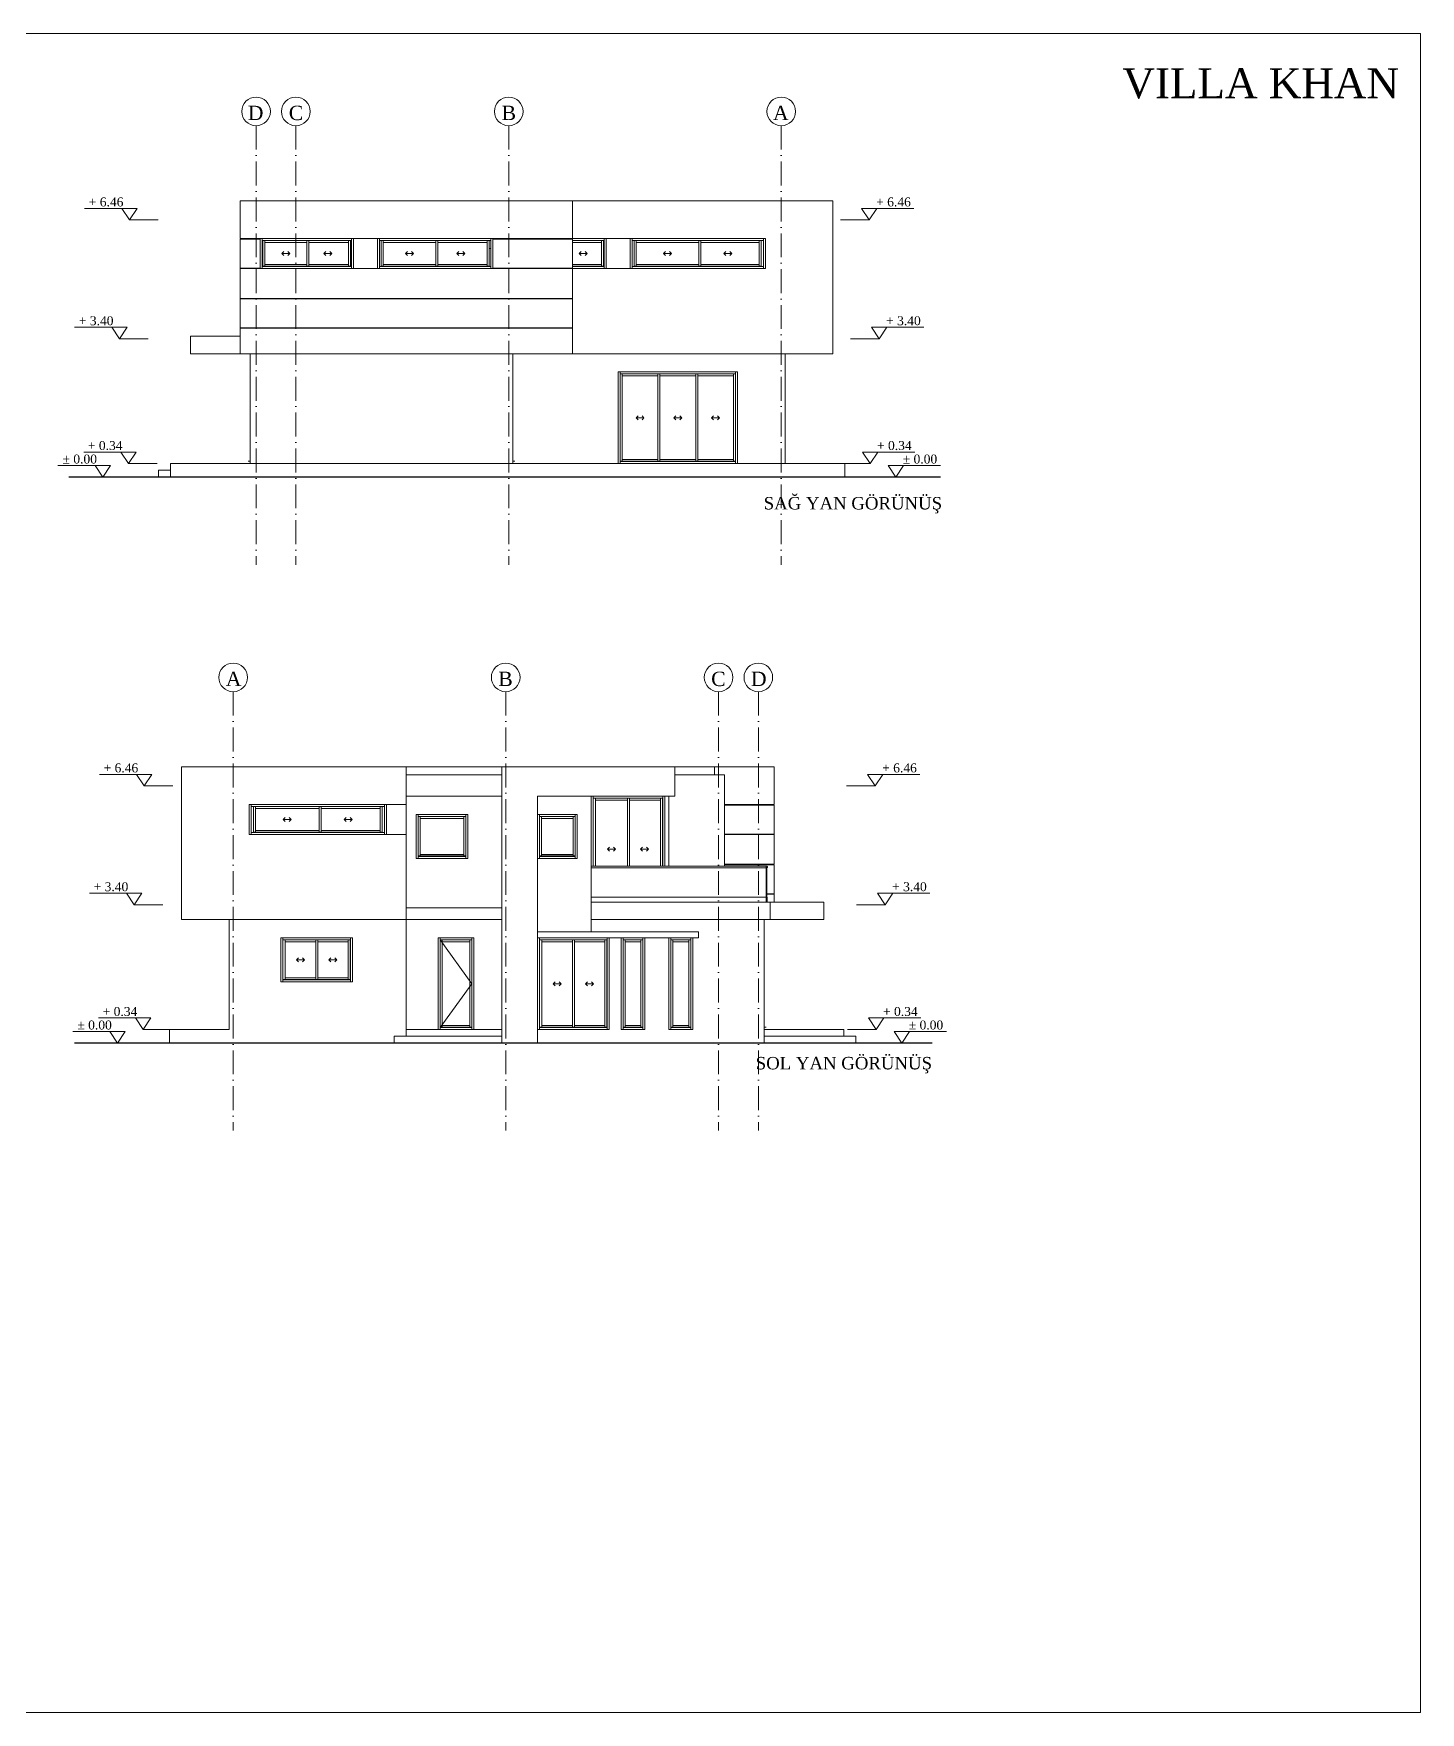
# Model space of a CAD drawing. Header units: centimetres. Extents: x 116407 to 128890, y -80763 to -76541.
# Drawn here: x 125405 to 128890, y -80763 to -76545 of the extents above; entities that cross this region are included whole.
import ezdxf

# ---------------------------------------------------------------- set-up
doc = ezdxf.new("R2010")
doc.units = ezdxf.units.CM
doc.linetypes.add('ACAD_ISO10W100', pattern=[18, 12, -3, 0, -3])
doc.layers.get('0').update_dxf_attribs({"lineweight": 0})
for name, color, linetype, lineweight in [('00 aks yazi', 40, 'Continuous', 9), ('00_Axis', 70, 'ACAD_ISO10W100', 9), ('00_DUVAR', 150, 'Continuous', 30), ('00_TEXT', 255, 'Continuous', 13), ('LEVEL SYMBOL', 140, 'Continuous', 15)]:
    doc.layers.add(name, color=color, linetype=linetype, lineweight=lineweight)
doc.styles.get("Standard").update_dxf_attribs({"font": 'times.ttf'})

msp = doc.modelspace()

# ---------------------------------------------------------------- linework, layer by layer
at = {"color": 9, "true_color": 0xc7c8ca}
for p, q in [((125923.8, -76964.8), (125923.8, -77059.8)), ((127413.8, -76964.8), (125923.8, -76964.8)), ((126758.8, -77348.8), (126758.8, -76964.8)), ((127413.8, -76964.8), (127413.8, -77348.8)), ((125923.8, -77059.8), (127243.8, -77059.8)), ((125923.8, -77060.8), (125923.8, -77133.8)), ((125973.8, -77060.8), (125923.8, -77060.8)), ((125924.8, -77059.8), (125924.8, -77060.8)), ((125973.8, -77059.8), (125973.8, -77134.8)), ((125978.8, -77059.8), (125978.8, -77134.8)), ((125978.8, -77064.8), (126203.8, -77064.8)), ((125981.1, -77064.8), (125981.1, -77129.8)), ((125986.1, -77129.8), (125986.1, -77064.8)), ((126091.1, -77069.8), (126091.1, -77064.8)), ((126096.1, -77129.8), (126096.1, -77064.8)), ((126196.5, -77129.8), (126196.5, -77064.8)), ((126201.5, -77064.8), (126201.5, -77129.8)), ((126203.8, -77059.8), (126203.8, -77134.8)), ((126208.8, -77134.8), (126208.8, -77059.8)), ((126268.8, -77134.8), (126268.8, -77059.8)), ((126273.8, -77059.8), (126273.8, -77134.8)), ((126273.8, -77064.8), (126553.8, -77064.8)), ((126277.9, -77064.8), (126277.9, -77129.8)), ((126282.9, -77129.8), (126282.9, -77064.8)), ((126415.4, -77069.8), (126415.4, -77064.8)), ((126420.4, -77129.8), (126420.4, -77064.8)), ((126544.7, -77129.8), (126544.7, -77064.8)), ((126549.7, -77064.8), (126549.7, -77129.8)), ((126553.8, -77059.8), (126553.8, -77134.8)), ((126558.8, -77059.8), (126558.8, -77134.8)), ((126758.8, -77060.8), (126558.8, -77060.8)), ((126758.8, -77064.8), (126838.8, -77064.8)), ((126832.2, -77129.8), (126832.2, -77064.8)), ((126837.2, -77064.8), (126837.2, -77129.8)), ((126838.8, -77059.8), (126838.8, -77134.8)), ((126843.8, -77134.8), (126843.8, -77059.8)), ((126903.8, -77134.8), (126903.8, -77059.8)), ((126908.8, -77059.8), (126908.8, -77134.8)), ((126908.8, -77064.8), (127238.8, -77064.8)), ((126914.4, -77064.8), (126914.4, -77129.8)), ((126919.4, -77129.8), (126919.4, -77064.8)), ((127076.9, -77069.8), (127076.9, -77064.8)), ((127081.9, -77129.8), (127081.9, -77064.8)), ((127228.2, -77129.8), (127228.2, -77064.8)), ((127233.2, -77064.8), (127233.2, -77129.8)), ((127238.8, -77059.8), (127238.8, -77134.8)), ((127243.8, -77059.8), (127243.8, -77134.8)), ((125986.1, -77069.8), (126091.1, -77069.8)), ((126028.6, -77097.3), (126033.6, -77092.3)), ((126028.6, -77097.3), (126048.6, -77097.3)), ((126028.6, -77097.3), (126033.6, -77102.3)), ((126048.6, -77097.3), (126043.6, -77092.3)), ((126048.6, -77097.3), (126043.6, -77102.3)), ((126091.1, -77069.8), (126091.1, -77124.8)), ((126096.1, -77069.8), (126196.5, -77069.8)), ((126134, -77097.3), (126139, -77092.3)), ((126154, -77097.3), (126134, -77097.3)), ((126134, -77097.3), (126139, -77102.3)), ((126154, -77097.3), (126149, -77092.3)), ((126154, -77097.3), (126149, -77102.3)), ((126282.9, -77069.8), (126415.4, -77069.8)), ((126339.1, -77097.3), (126344.1, -77092.3)), ((126339.1, -77097.3), (126359.1, -77097.3)), ((126339.1, -77097.3), (126344.1, -77102.3)), ((126359.1, -77097.3), (126354.1, -77092.3)), ((126359.1, -77097.3), (126354.1, -77102.3)), ((126415.4, -77069.8), (126415.4, -77124.8)), ((126420.4, -77069.8), (126544.7, -77069.8)), ((126468.5, -77097.3), (126473.5, -77092.3)), ((126488.5, -77097.3), (126468.5, -77097.3)), ((126468.5, -77097.3), (126473.5, -77102.3)), ((126488.5, -77097.3), (126483.5, -77092.3)), ((126488.5, -77097.3), (126483.5, -77102.3)), ((126549.7, -77084.8), (126553.8, -77084.8)), ((126758.8, -77069.8), (126832.2, -77069.8)), ((126776, -77097.3), (126781, -77092.3)), ((126796, -77097.3), (126776, -77097.3)), ((126776, -77097.3), (126781, -77102.3)), ((126796, -77097.3), (126791, -77092.3)), ((126796, -77097.3), (126791, -77102.3)), ((126919.4, -77069.8), (127076.9, -77069.8)), ((126988.2, -77097.3), (126993.2, -77092.3)), ((126988.2, -77097.3), (127008.2, -77097.3)), ((126988.2, -77097.3), (126993.2, -77102.3)), ((127008.2, -77097.3), (127003.2, -77092.3)), ((127008.2, -77097.3), (127003.2, -77102.3)), ((127076.9, -77069.8), (127076.9, -77124.8)), ((127081.9, -77069.8), (127228.2, -77069.8)), ((127139.4, -77097.3), (127144.4, -77092.3)), ((127159.4, -77097.3), (127139.4, -77097.3)), ((127139.4, -77097.3), (127144.4, -77102.3)), ((127159.4, -77097.3), (127154.4, -77092.3)), ((127159.4, -77097.3), (127154.4, -77102.3)), ((125923.8, -77133.8), (125973.8, -77133.8)), ((125923.8, -77134.8), (125923.8, -77209.8)), ((125923.8, -77134.8), (127243.8, -77134.8)), ((125924.8, -77133.8), (125924.8, -77134.8)), ((126203.8, -77129.8), (125978.8, -77129.8)), ((126201.5, -77128.8), (125981.1, -77128.8)), ((126091.1, -77124.8), (125986.1, -77124.8)), ((126091.1, -77128.8), (126091.1, -77124.8)), ((126091.1, -77128.8), (126091.1, -77129.8)), ((126196.5, -77124.8), (126096.1, -77124.8)), ((126553.8, -77129.8), (126273.8, -77129.8)), ((126549.7, -77128.8), (126277.9, -77128.8)), ((126415.4, -77124.8), (126282.9, -77124.8)), ((126415.4, -77128.8), (126415.4, -77124.8)), ((126415.4, -77128.8), (126415.4, -77129.8)), ((126544.7, -77124.8), (126420.4, -77124.8)), ((126558.8, -77133.8), (126758.8, -77133.8)), ((126832.2, -77124.8), (126758.8, -77124.8)), ((126837.2, -77128.8), (126758.8, -77128.8)), ((126838.8, -77129.8), (126758.8, -77129.8)), ((127238.8, -77129.8), (126908.8, -77129.8)), ((127233.2, -77128.8), (126914.4, -77128.8)), ((127076.9, -77124.8), (126919.4, -77124.8)), ((127076.9, -77128.8), (127076.9, -77124.8)), ((127076.9, -77128.8), (127076.9, -77129.8)), ((127228.2, -77124.8), (127081.9, -77124.8)), ((125923.8, -77209.8), (126758.8, -77209.8)), ((125923.8, -77210.8), (125923.8, -77283.8)), ((125923.8, -77210.8), (126758.8, -77210.8)), ((125924.8, -77209.8), (125924.8, -77210.8)), ((125798.8, -77304.8), (125798.8, -77348.8)), ((125923.8, -77304.8), (125798.8, -77304.8)), ((125923.8, -77283.8), (126758.8, -77283.8)), ((125923.8, -77284.8), (125923.8, -77348.8)), ((125923.8, -77284.8), (126758.8, -77284.8)), ((125924.8, -77283.8), (125924.8, -77284.8)), ((127413.8, -77348.8), (125798.8, -77348.8)), ((125948.8, -77624.8), (125948.8, -77348.8)), ((126608.8, -77624.8), (126608.8, -77348.8)), ((127293.8, -77624.8), (127293.8, -77348.8)), ((126873.8, -77624.8), (126873.8, -77394.8)), ((126873.8, -77394.8), (127173.8, -77394.8)), ((126878.8, -77394.8), (126878.8, -77624.8)), ((127168.8, -77399.8), (126878.8, -77399.8)), ((126883.8, -77619.8), (126883.8, -77399.8)), ((126973.8, -77399.8), (126973.8, -77619.8)), ((126978.8, -77619.8), (126978.8, -77399.8)), ((127068.8, -77399.8), (127068.8, -77619.8)), ((127073.8, -77619.8), (127073.8, -77399.8)), ((127163.8, -77399.8), (127163.8, -77619.8)), ((127168.8, -77394.8), (127168.8, -77624.8)), ((127173.8, -77394.8), (127173.8, -77624.8)), ((126883.8, -77404.8), (126973.8, -77404.8)), ((126978.8, -77404.8), (127068.8, -77404.8)), ((127073.8, -77404.8), (127163.8, -77404.8)), ((126918.8, -77509.8), (126923.8, -77504.8)), ((126918.8, -77509.8), (126938.8, -77509.8)), ((126918.8, -77509.8), (126923.8, -77514.8)), ((126938.8, -77509.8), (126933.8, -77504.8)), ((126938.8, -77509.8), (126933.8, -77514.8)), ((127013.8, -77509.8), (127018.8, -77504.8)), ((127013.8, -77509.8), (127033.8, -77509.8)), ((127013.8, -77509.8), (127018.8, -77514.8)), ((127033.8, -77509.8), (127028.8, -77504.8)), ((127033.8, -77509.8), (127028.8, -77514.8)), ((127108.8, -77509.8), (127113.8, -77504.8)), ((127108.8, -77509.8), (127128.8, -77509.8)), ((127108.8, -77509.8), (127113.8, -77514.8)), ((127128.8, -77509.8), (127123.8, -77504.8)), ((127128.8, -77509.8), (127123.8, -77514.8)), ((125718.8, -77641.8), (125718.8, -77658.8)), ((125748.8, -77641.8), (125718.8, -77641.8)), ((127443.8, -77624.8), (125748.8, -77624.8)), ((125748.8, -77624.8), (125748.8, -77658.8)), ((125948.8, -77618.8), (125943.8, -77618.8)), ((126608.8, -77618.8), (126613.8, -77618.8)), ((126878.8, -77618.8), (127168.8, -77618.8)), ((127168.8, -77619.8), (126878.8, -77619.8)), ((126973.8, -77614.8), (126883.8, -77614.8)), ((127068.8, -77614.8), (126978.8, -77614.8)), ((127163.8, -77614.8), (127073.8, -77614.8)), ((127443.8, -77624.8), (127443.8, -77658.8)), ((125493.1, -77658.8), (127683.7, -77658.8)), ((125776.2, -78770.8), (125776.2, -78386.8)), ((127266.2, -78386.8), (125776.2, -78386.8)), ((126341.2, -78386.8), (126341.2, -79063.8)), ((126581.2, -78406.8), (126341.2, -78406.8)), ((126581.2, -78386.8), (126581.2, -79080.8)), ((127016.2, -78460.8), (127016.2, -78386.8)), ((127141.2, -78406.8), (127016.2, -78406.8)), ((127116.2, -78406.8), (127116.2, -78386.8)), ((127141.2, -78406.8), (127141.2, -78636.6)), ((127266.2, -78481.8), (127266.2, -78386.8)), ((125946.2, -78556.8), (125946.2, -78481.8)), ((126341.2, -78481.8), (125946.2, -78481.8)), ((125951.2, -78481.8), (125951.2, -78556.8)), ((125951.2, -78486.8), (126286.2, -78486.8)), ((125957, -78486.8), (125957, -78551.8)), ((125962, -78551.8), (125962, -78486.8)), ((125962, -78491.8), (126122, -78491.8)), ((126122, -78491.8), (126122, -78486.8)), ((126122, -78491.8), (126122, -78546.8)), ((126127, -78551.8), (126127, -78486.8)), ((126127, -78491.8), (126275.4, -78491.8)), ((126275.4, -78551.8), (126275.4, -78486.8)), ((126280.4, -78486.8), (126280.4, -78551.8)), ((126286.2, -78481.8), (126286.2, -78556.8)), ((126291.2, -78556.8), (126291.2, -78481.8)), ((126341.2, -78460.8), (126581.2, -78460.8)), ((126671.2, -78460.8), (127016.2, -78460.8)), ((126671.2, -78460.8), (126671.2, -78801.8)), ((126806.2, -78636.6), (126806.2, -78460.8)), ((126811.2, -78636.6), (126811.2, -78460.8)), ((126986.2, -78465.8), (126812, -78465.8)), ((126817, -78636.6), (126817, -78465.8)), ((126817, -78470.8), (126897, -78470.8)), ((126897, -78470.8), (126897, -78465.8)), ((126897, -78470.8), (126897, -78636.6)), ((126902, -78636.6), (126902, -78465.8)), ((126902, -78470.8), (126980.4, -78470.8)), ((126980.4, -78465.8), (126980.4, -78636.6)), ((126985.4, -78465.8), (126985.4, -78636.6)), ((126986.2, -78636.6), (126986.2, -78460.8)), ((126991.2, -78636.6), (126991.2, -78460.8)), ((127001.2, -78636.6), (127001.2, -78460.8)), ((127266.2, -78481.8), (127141.2, -78481.8)), ((127266.2, -78482.8), (127141.2, -78482.8)), ((127265.2, -78482.8), (127265.2, -78481.8)), ((127266.2, -78555.8), (127266.2, -78482.8)), ((126032, -78519.3), (126037, -78514.3)), ((126032, -78519.3), (126052, -78519.3)), ((126032, -78519.3), (126037, -78524.3)), ((126052, -78519.3), (126047, -78514.3)), ((126052, -78519.3), (126047, -78524.3)), ((126185.4, -78519.3), (126190.4, -78514.3)), ((126205.4, -78519.3), (126185.4, -78519.3)), ((126185.4, -78519.3), (126190.4, -78524.3)), ((126205.4, -78519.3), (126200.4, -78514.3)), ((126205.4, -78519.3), (126200.4, -78524.3)), ((126366.2, -78616.8), (126366.2, -78506.8)), ((126496.2, -78506.8), (126366.2, -78506.8)), ((126371.2, -78506.8), (126371.2, -78616.8)), ((126371.2, -78511.8), (126491.2, -78511.8)), ((126376.2, -78611.8), (126376.2, -78511.8)), ((126486.2, -78516.8), (126376.2, -78516.8)), ((126486.2, -78511.8), (126486.2, -78611.8)), ((126491.2, -78506.8), (126491.2, -78616.8)), ((126496.2, -78616.8), (126496.2, -78506.8)), ((126671.2, -78506.8), (126771.2, -78506.8)), ((126676.2, -78506.8), (126676.2, -78616.8)), ((126676.2, -78511.8), (126766.2, -78511.8)), ((126681.2, -78511.8), (126681.2, -78611.8)), ((126761.2, -78516.8), (126681.2, -78516.8)), ((126761.2, -78511.8), (126761.2, -78611.8)), ((126766.2, -78506.8), (126766.2, -78616.8)), ((126771.2, -78506.8), (126771.2, -78616.8)), ((126341.2, -78556.8), (125946.2, -78556.8)), ((126286.2, -78551.8), (125951.2, -78551.8)), ((126280.4, -78550.8), (125957, -78550.8)), ((126122, -78546.8), (125962, -78546.8)), ((126122, -78550.8), (126122, -78546.8)), ((126122, -78550.8), (126122, -78551.8)), ((126275.4, -78546.8), (126127, -78546.8)), ((127141.2, -78555.8), (127266.2, -78555.8)), ((127266.2, -78556.8), (127141.2, -78556.8)), ((127265.2, -78556.8), (127265.2, -78555.8)), ((127266.2, -78631.8), (127266.2, -78556.8)), ((126496.2, -78616.8), (126366.2, -78616.8)), ((126491.2, -78610.8), (126371.2, -78610.8)), ((126491.2, -78611.8), (126371.2, -78611.8)), ((126486.2, -78606.8), (126376.2, -78606.8)), ((126771.2, -78616.8), (126671.2, -78616.8)), ((126766.2, -78610.8), (126676.2, -78610.8)), ((126766.2, -78611.8), (126676.2, -78611.8)), ((126761.2, -78606.8), (126681.2, -78606.8)), ((126847, -78593.8), (126852, -78588.8)), ((126847, -78593.8), (126867, -78593.8)), ((126847, -78593.8), (126852, -78598.8)), ((126867, -78593.8), (126862, -78588.8)), ((126867, -78593.8), (126862, -78598.8)), ((126930.4, -78593.8), (126935.4, -78588.8)), ((126950.4, -78593.8), (126930.4, -78593.8)), ((126930.4, -78593.8), (126935.4, -78598.8)), ((126950.4, -78593.8), (126945.4, -78588.8)), ((126950.4, -78593.8), (126945.4, -78598.8)), ((127001.7, -78616.8), (127001.2, -78616.8)), ((127001.2, -78636.6), (126806.2, -78636.6)), ((126806.2, -78636.6), (126806.2, -78726.8)), ((127246.2, -78640.4), (126806.2, -78640.4)), ((127001.7, -78634.8), (127001.2, -78634.8)), ((127141.2, -78636.6), (127001.2, -78636.6)), ((127266.2, -78631.8), (127141.2, -78631.8)), ((127266.2, -78632.8), (127141.2, -78632.8)), ((127141.2, -78636.6), (127246.2, -78636.6)), ((127246.2, -78636.6), (127247.5, -78636.6)), ((127246.2, -78637.1), (127246.2, -78636.6)), ((127246.5, -78636.9), (127246.2, -78637.1)), ((127246.2, -78639.9), (127246.2, -78637.1)), ((127246.2, -78639.9), (127246.5, -78640.2)), ((127246.2, -78640.4), (127246.2, -78639.9)), ((127247, -78640.4), (127246.2, -78640.4)), ((127246.2, -78640.4), (127246.2, -78726.8)), ((127247, -78636.7), (127246.5, -78636.9)), ((127246.5, -78640.2), (127246.9, -78640.4)), ((127246.9, -78640.4), (127247.4, -78640.4)), ((127247.5, -78636.6), (127247, -78636.7)), ((127247, -78716.6), (127247, -78640.4)), ((127247, -78640.4), (127247.4, -78640.4)), ((127247.4, -78640.4), (127247.9, -78640.4)), ((127247.4, -78640.4), (127247.9, -78640.4)), ((127247.5, -78636.6), (127247.9, -78636.6)), ((127247.9, -78636.7), (127247.5, -78636.6)), ((127247.9, -78636.7), (127247.9, -78636.6)), ((127248, -78636.7), (127247.9, -78636.7)), ((127247.9, -78640.4), (127248.4, -78640.2)), ((127247.9, -78640.4), (127247.9, -78640.4)), ((127247.9, -78705.8), (127247.9, -78640.4)), ((127247.9, -78640.4), (127247.9, -78640.4)), ((127248.4, -78636.9), (127248, -78636.7)), ((127248.8, -78637.2), (127248.4, -78636.9)), ((127248.4, -78640.2), (127248.8, -78639.9)), ((127249.1, -78637.6), (127248.8, -78637.2)), ((127248.8, -78639.9), (127249.1, -78639.5)), ((127249.3, -78638.1), (127249.1, -78637.6)), ((127249.1, -78639.5), (127249.3, -78639.1)), ((127249.4, -78638.6), (127249.3, -78638.1)), ((127249.3, -78639.1), (127249.4, -78638.6)), ((127265.2, -78632.8), (127265.2, -78631.8)), ((127266.2, -78705.8), (127266.2, -78632.8)), ((127266.2, -78705.8), (127247.9, -78705.8)), ((127247.9, -78706.8), (127247.9, -78705.8)), ((127266.2, -78706.8), (127247.9, -78706.8)), ((127247.9, -78716.6), (127247.9, -78706.8)), ((127265.2, -78706.8), (127265.2, -78705.8)), ((127266.2, -78726.8), (127266.2, -78706.8)), ((126581.2, -78740.8), (126341.2, -78740.8)), ((127246.2, -78714.1), (126806.2, -78714.1)), ((126806.2, -78726.8), (126806.2, -78770.8)), ((126806.2, -78726.8), (127246.2, -78726.8)), ((127246.8, -78714.1), (127246.2, -78714.1)), ((127246.2, -78726.8), (127248.7, -78726.8)), ((127246.8, -78714.1), (127247, -78714.1)), ((127247.9, -78716.6), (127247, -78716.6)), ((127248.7, -78714.1), (127248.1, -78714.1)), ((127248.1, -78714.1), (127248.1, -78716.6)), ((127248.7, -78726.8), (127248.7, -78714.1)), ((127256.2, -78726.8), (127248.7, -78726.8)), ((127256.2, -78770.8), (127256.2, -78726.8)), ((127391.2, -78726.8), (127256.2, -78726.8)), ((127391.2, -78770.8), (127391.2, -78726.8)), ((126581.2, -78770.8), (125776.2, -78770.8)), ((125896.2, -79046.8), (125896.2, -78770.8)), ((126806.2, -78770.8), (126806.2, -78801.8)), ((126806.2, -78770.8), (127391.2, -78770.8)), ((127241.2, -78770.8), (127241.2, -79080.8)), ((126026.2, -78926.8), (126026.2, -78816.8)), ((126026.2, -78816.8), (126206.2, -78816.8)), ((126026.2, -78821.8), (126026.2, -78821.8)), ((126026.2, -78826.8), (126026.2, -78826.8)), ((126031.2, -78816.8), (126031.2, -78926.8)), ((126031.2, -78826.8), (126031.8, -78826.8)), ((126201.2, -78821.8), (126031.8, -78821.8)), ((126036.8, -78921.8), (126036.8, -78821.8)), ((126036.8, -78826.8), (126114.3, -78826.8)), ((126114.3, -78826.8), (126114.3, -78821.8)), ((126114.3, -78826.8), (126114.3, -78916.8)), ((126119.3, -78921.8), (126119.3, -78821.8)), ((126119.3, -78826.8), (126195.6, -78826.8)), ((126195.6, -78921.8), (126195.6, -78821.8)), ((126200.6, -78821.8), (126200.6, -78921.8)), ((126200.6, -78826.8), (126201.2, -78826.8)), ((126201.2, -78816.8), (126201.2, -78926.8)), ((126206.2, -78926.8), (126206.2, -78816.8)), ((126421.2, -79046.8), (126421.2, -78816.8)), ((126421.2, -78816.8), (126511.2, -78816.8)), ((126426.2, -78816.8), (126426.2, -79046.8)), ((126426.2, -78821.8), (126506.2, -78821.8)), ((126426.2, -78821.8), (126506.2, -78931.8)), ((126431.2, -78821.8), (126431.2, -79041.8)), ((126501.2, -78826.8), (126431.2, -78826.8)), ((126501.2, -78821.8), (126501.2, -79041.8)), ((126506.2, -78816.8), (126506.2, -79046.8)), ((126511.2, -78816.8), (126511.2, -79046.8)), ((126671.2, -78816.8), (126671.2, -78801.8)), ((126671.2, -78801.8), (127076.2, -78801.8)), ((126671.2, -79046.8), (126671.2, -78816.8)), ((126671.2, -78816.8), (127076.2, -78816.8)), ((126676.2, -78816.8), (126676.2, -79046.8)), ((126846.2, -78821.8), (126676.8, -78821.8)), ((126681.8, -79041.8), (126681.8, -78821.8)), ((126681.8, -78826.8), (126759.3, -78826.8)), ((126759.3, -78826.8), (126759.3, -78821.8)), ((126759.3, -78826.8), (126759.3, -79036.8)), ((126764.3, -79041.8), (126764.3, -78821.8)), ((126764.3, -78826.8), (126840.6, -78826.8)), ((126840.6, -79041.8), (126840.6, -78821.8)), ((126845.6, -78821.8), (126845.6, -79041.8)), ((126846.2, -78816.8), (126846.2, -79046.8)), ((126851.2, -78816.8), (126851.2, -79046.8)), ((126881.2, -79046.8), (126881.2, -78816.8)), ((126886.2, -78816.8), (126886.2, -79046.8)), ((126886.2, -78821.8), (126936.2, -78821.8)), ((126891.2, -78821.8), (126891.2, -79041.8)), ((126931.2, -78826.8), (126891.2, -78826.8)), ((126931.2, -78821.8), (126931.2, -79041.8)), ((126936.2, -78816.8), (126936.2, -79046.8)), ((126941.2, -78816.8), (126941.2, -79046.8)), ((127001.2, -79046.8), (127001.2, -78816.8)), ((127006.2, -78816.8), (127006.2, -79046.8)), ((127006.2, -78821.8), (127056.2, -78821.8)), ((127011.2, -79041.8), (127011.2, -78821.8)), ((127051.2, -78826.8), (127011.2, -78826.8)), ((127051.2, -78821.8), (127051.2, -79041.8)), ((127056.2, -78816.8), (127056.2, -79046.8)), ((127061.2, -79046.8), (127061.2, -78816.8)), ((127076.2, -78801.8), (127076.2, -78816.8)), ((126065.6, -78871.8), (126070.6, -78866.8)), ((126065.6, -78871.8), (126085.6, -78871.8)), ((126065.6, -78871.8), (126070.6, -78876.8)), ((126085.6, -78871.8), (126080.6, -78866.8)), ((126085.6, -78871.8), (126080.6, -78876.8)), ((126146.8, -78871.8), (126151.8, -78866.8)), ((126166.8, -78871.8), (126146.8, -78871.8)), ((126146.8, -78871.8), (126151.8, -78876.8)), ((126166.8, -78871.8), (126161.8, -78866.8)), ((126166.8, -78871.8), (126161.8, -78876.8)), ((126200.6, -78920.8), (126031.8, -78920.8)), ((126114.3, -78916.8), (126036.8, -78916.8)), ((126114.3, -78920.8), (126114.3, -78916.8)), ((126114.3, -78920.8), (126114.3, -78921.8)), ((126195.6, -78916.8), (126119.3, -78916.8)), ((126206.2, -78926.8), (126026.2, -78926.8)), ((126026.2, -78926.8), (126026.2, -78926.8)), ((126031.8, -78921.8), (126201.2, -78921.8)), ((126506.2, -78931.8), (126426.2, -79041.8)), ((126710.6, -78931.8), (126715.6, -78926.8)), ((126710.6, -78931.8), (126730.6, -78931.8)), ((126710.6, -78931.8), (126715.6, -78936.8)), ((126730.6, -78931.8), (126725.6, -78926.8)), ((126730.6, -78931.8), (126725.6, -78936.8)), ((126791.8, -78931.8), (126796.8, -78926.8)), ((126811.8, -78931.8), (126791.8, -78931.8)), ((126791.8, -78931.8), (126796.8, -78936.8)), ((126811.8, -78931.8), (126806.8, -78926.8)), ((126811.8, -78931.8), (126806.8, -78936.8)), ((125746.2, -79046.8), (125746.2, -79080.8)), ((125896.2, -79046.8), (125746.2, -79046.8)), ((126581.2, -79046.8), (126341.2, -79046.8)), ((126506.2, -79040.8), (126426.2, -79040.8)), ((126506.2, -79041.8), (126426.2, -79041.8)), ((126501.2, -79036.8), (126431.2, -79036.8)), ((126851.2, -79046.8), (126671.2, -79046.8)), ((126671.2, -79046.8), (126671.2, -79080.8)), ((126845.6, -79040.8), (126676.8, -79040.8)), ((126676.8, -79041.8), (126846.2, -79041.8)), ((126759.3, -79036.8), (126681.8, -79036.8)), ((126759.3, -79040.8), (126759.3, -79036.8)), ((126759.3, -79040.8), (126759.3, -79041.8)), ((126840.6, -79036.8), (126764.3, -79036.8)), ((126941.2, -79046.8), (126881.2, -79046.8)), ((126936.2, -79040.8), (126886.2, -79040.8)), ((126936.2, -79041.8), (126886.2, -79041.8)), ((126931.2, -79036.8), (126891.2, -79036.8)), ((127061.2, -79046.8), (127001.2, -79046.8)), ((127056.2, -79040.8), (127006.2, -79040.8)), ((127056.2, -79041.8), (127006.2, -79041.8)), ((127051.2, -79036.8), (127011.2, -79036.8)), ((127241.2, -79040.8), (127246.2, -79040.8)), ((127241.2, -79046.8), (127441.2, -79046.8)), ((127441.2, -79046.8), (127441.2, -79063.8)), ((127663.5, -79080.8), (125507.2, -79080.8)), ((126311.2, -79063.8), (126311.2, -79080.8)), ((126581.2, -79063.8), (126311.2, -79063.8)), ((127241.2, -79063.8), (127471.2, -79063.8)), ((127471.2, -79063.8), (127471.2, -79080.8))]:
    msp.add_line(p, q, dxfattribs=at)
at = {"layer": '00 aks yazi'}
msp.add_lwpolyline([(122759.9, -76544.5), (128890.4, -76544.5), (128890.4, -80762.7), (122759.9, -80762.7)], close=True, dxfattribs=at)
at = {"layer": '00_Axis', "linetype": 'ACAD_ISO10W100', "ltscale": 5}
for p, q in [((125963.8, -76776.2), (125963.8, -77879.1)), ((126063.8, -76776.2), (126063.8, -77879.1)), ((126598.8, -76776.2), (126598.8, -77879.1)), ((127283.8, -76776.2), (127283.8, -77879.1)), ((125906.2, -78198.2), (125906.2, -79301)), ((126591.2, -78198.2), (126591.2, -79301)), ((127126.2, -78198.2), (127126.2, -79301)), ((127226.2, -78198.2), (127226.2, -79301))]:
    msp.add_line(p, q, dxfattribs=at)
at = {"layer": '00_Axis', "linetype": 'ByBlock', "ltscale": 5}
for centre in [(125963.8, -76740.2), (126063.8, -76740.2), (126598.8, -76740.2), (127283.8, -76740.2), (125906.2, -78162.2), (126591.2, -78162.2), (127126.2, -78162.2), (127226.2, -78162.2)]:
    msp.add_circle(centre, 36, dxfattribs=at)
at = {"layer": '00_DUVAR'}
for points in [[(127683.7, -77658.8), (125493.1, -77658.8)], [(127663.5, -79080.8), (125507.2, -79080.8)]]:
    msp.add_lwpolyline(points, dxfattribs=at)
at = {"layer": 'LEVEL SYMBOL'}
for p, q in [((125664.6, -76983.9), (125532.8, -76983.9)), ((127485.6, -76983.9), (127617.4, -76983.9)), ((125639.6, -77282.4), (125507.8, -77282.4)), ((127510.6, -77282.4), (127642.4, -77282.4)), ((125662.3, -77595.9), (125530.5, -77595.9)), ((127487.9, -77595.9), (127619.7, -77595.9)), ((125597.6, -77629.9), (125465.8, -77629.9)), ((127552.5, -77629.9), (127684.3, -77629.9)), ((125701.8, -78405.9), (125570, -78405.9)), ((127500.7, -78405.9), (127632.5, -78405.9)), ((125676.8, -78704.4), (125545, -78704.4)), ((127525.7, -78704.4), (127657.5, -78704.4)), ((125699.5, -79017.9), (125567.7, -79017.9)), ((127503, -79017.9), (127634.8, -79017.9)), ((125634.8, -79051.9), (125503, -79051.9)), ((127567.6, -79051.9), (127699.4, -79051.9))]:
    msp.add_line(p, q, dxfattribs=at)
for points in [[(125664.6, -76983.9), (125626, -76983.9), (125645.3, -77012.8)], [(127485.6, -76983.9), (127524.2, -76983.9), (127504.9, -77012.8)], [(125639.6, -77282.4), (125601, -77282.4), (125620.3, -77311.3)], [(127510.6, -77282.4), (127549.2, -77282.4), (127529.9, -77311.3)], [(125662.3, -77595.9), (125623.7, -77595.9), (125643, -77624.8)], [(127487.9, -77595.9), (127526.5, -77595.9), (127507.2, -77624.8)], [(125597.6, -77629.9), (125559, -77629.9), (125578.3, -77658.8)], [(127552.5, -77629.9), (127591.1, -77629.9), (127571.8, -77658.8)], [(125701.8, -78405.9), (125663.2, -78405.9), (125682.5, -78434.8)], [(127500.7, -78405.9), (127539.3, -78405.9), (127520, -78434.8)], [(125676.8, -78704.4), (125638.2, -78704.4), (125657.5, -78733.3)], [(127525.7, -78704.4), (127564.3, -78704.4), (127545, -78733.3)], [(125699.5, -79017.9), (125660.9, -79017.9), (125680.2, -79046.8)], [(127503, -79017.9), (127541.6, -79017.9), (127522.3, -79046.8)], [(125634.8, -79051.9), (125596.2, -79051.9), (125615.5, -79080.8)], [(127567.6, -79051.9), (127606.2, -79051.9), (127586.9, -79080.8)]]:
    msp.add_lwpolyline(points, close=True, dxfattribs=at)
for points in [[(125645.3, -77012.8), (125717.3, -77012.8)], [(127504.9, -77012.8), (127432.9, -77012.8)], [(125620.3, -77311.3), (125692.3, -77311.3)], [(127529.9, -77311.3), (127457.9, -77311.3)], [(125643, -77624.8), (125715, -77624.8)], [(127507.2, -77624.8), (127435.2, -77624.8)], [(125578.3, -77658.8), (125650.3, -77658.8)], [(127571.8, -77658.8), (127499.8, -77658.8)], [(125682.5, -78434.8), (125754.5, -78434.8)], [(127520, -78434.8), (127448, -78434.8)], [(125657.5, -78733.3), (125729.5, -78733.3)], [(127545, -78733.3), (127473, -78733.3)], [(125680.2, -79046.8), (125752.2, -79046.8)], [(127522.3, -79046.8), (127450.3, -79046.8)], [(125615.5, -79080.8), (125687.5, -79080.8)], [(127586.9, -79080.8), (127514.9, -79080.8)]]:
    msp.add_lwpolyline(points, dxfattribs=at)

# ---------------------------------------------------------------- texts
at = {"layer": '00 aks yazi', "char_height": 36, "width": 76.753}
for s, insert, attachment_point in [('D', (125982.3, -76725.9), 3), ('C', (126082.3, -76725.9), 3), ('B', (126617.3, -76725.9), 3), ('A', (127302.3, -76725.9), 3), ('A', (125887.7, -78147.9), 1), ('B', (126572.7, -78147.9), 1), ('C', (127107.7, -78147.9), 1), ('D', (127207.7, -78147.9), 1)]:
    msp.add_mtext(s, dxfattribs=dict(at, insert=insert, attachment_point=attachment_point))
at = {"layer": '00_TEXT'}
for s, height, p in [('VILLA KHAN ', 75, (128141.2, -76706.9)), ('SAĞ YAN GÖRÜNÜŞ', 31.25, (127239.7, -77740.2)), ('SOL YAN GÖRÜNÜŞ', 31.25, (127219.6, -79147))]:
    msp.add_text(s, height=height, dxfattribs=at).set_placement(p)
at = {"layer": 'LEVEL SYMBOL'}
for s, p in [('+ 6.46', (125543.3, -76978.8)), ('+ 6.46', (127522.4, -76978.8)), ('+ 3.40', (125518.3, -77277.3)), ('+ 3.40', (127547.3, -77277.3)), ('+ 0.34', (125541, -77590.8)), ('+ 0.34', (127524.5, -77590.8)), ('%%P 0.00', (125477.3, -77624.8)), ('%%P 0.00', (127589.2, -77624.8)), ('+ 6.46', (125580.5, -78400.8)), ('+ 6.46', (127537.5, -78400.8)), ('+ 3.40', (125555.5, -78699.3)), ('+ 3.40', (127562.4, -78699.3)), ('+ 0.34', (125578.2, -79012.8)), ('+ 0.34', (127539.6, -79012.8)), ('%%P 0.00', (125514.6, -79046.8)), ('%%P 0.00', (127604.3, -79046.8))]:
    msp.add_text(s, height=22.5, dxfattribs=at).set_placement(p)

doc.saveas('drawing.dxf')
